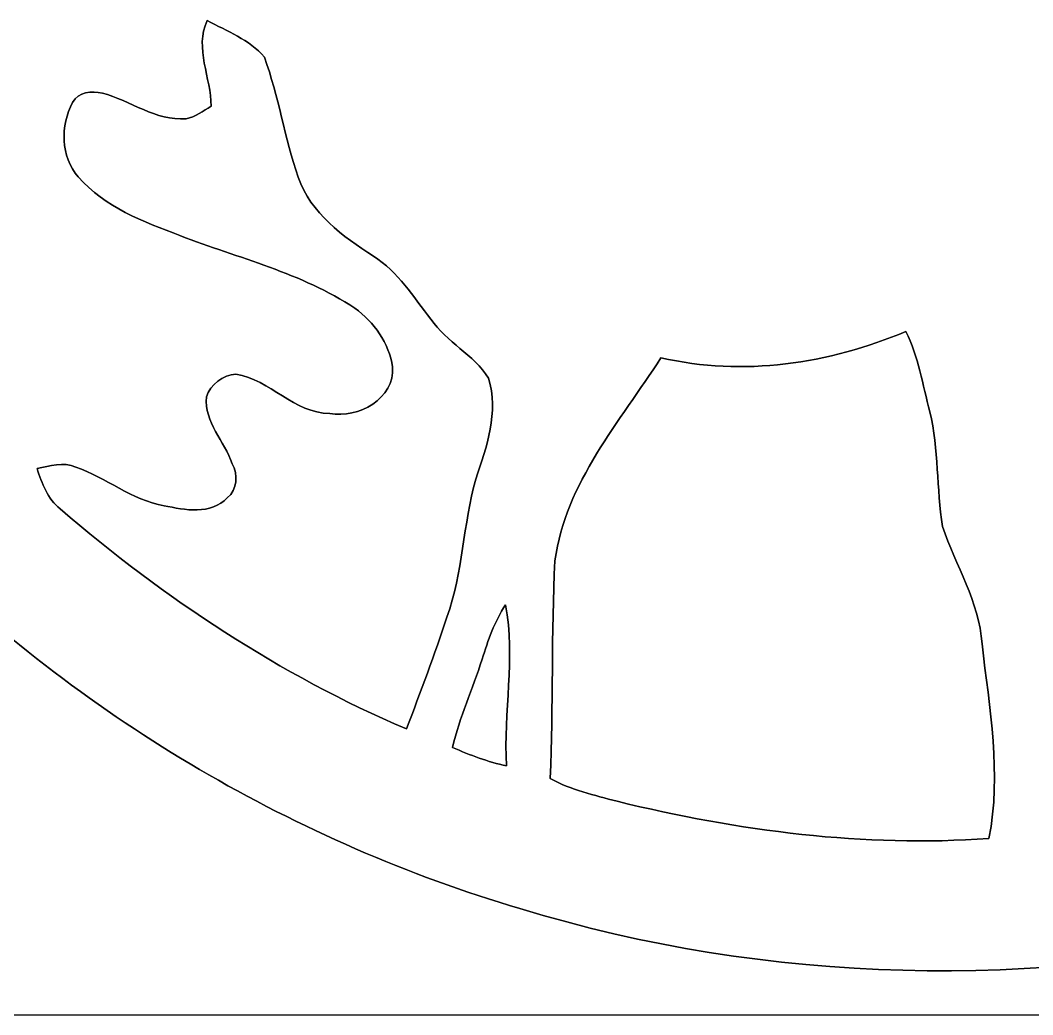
# Model space of a CAD drawing. Header units: centimetres. Extents: x -16.8 to 16.8, y -16.7 to 16.7.
# Drawn here: x -9.71 to 0.98, y -16.67 to -6.17 of the extents above; entities that cross this region are included whole.
import ezdxf

# ---------------------------------------------------------------- set-up
doc = ezdxf.new("R2010")
doc.units = ezdxf.units.CM
doc.header["$MEASUREMENT"] = 0
doc.layers.add('Layer 1', color=7, linetype='Continuous')

msp = doc.modelspace()

# ---------------------------------------------------------------- linework, layer by layer
at = {"layer": 'Layer 1', "color": 7}
for points, knots in [([(-16.77458, 16.66875), (-16.77458, 16.66875), (16.77458, 16.66875), (16.77458, 16.66875), (16.77458, 16.66875), (16.77458, 16.66875), (16.77458, -16.66875), (16.77458, -16.66875), (16.77458, -16.66875), (16.77458, -16.66875), (-16.77458, -16.66875), (-16.77458, -16.66875), (-16.77458, -16.66875), (-16.77458, -16.66875), (-16.77458, 16.66875), (-16.77458, 16.66875), (-16.77458, 16.66875), (-16.77458, 16.66875), (-16.77458, 16.66875), (-16.77458, 16.66875)], [0, 0, 0, 0, 0.16666667, 0.16666667, 0.16666667, 0.16666667, 0.33333333, 0.33333333, 0.33333333, 0.33333333, 0.5, 0.5, 0.5, 0.5, 0.66666667, 0.66666667, 0.66666667, 0.66666667, 1, 1, 1, 1]), ([(-2.13536, 14.97612), (-2.30717, 14.62969), (-2.31775, 14.23987), (-2.33892, 13.86276), (-2.33892, 13.86276), (-2.33645, 13.73752), (-2.56399, 13.81337), (-2.6102, 13.75128), (-2.6102, 13.75128), (-6.06531, 13.18683), (-9.29181, 11.37003), (-11.59933, 8.74148), (-11.59933, 8.74148), (-13.67543, 6.40256), (-14.99517, 3.3976), (-15.28057, 0.28081), (-15.28057, 0.28081), (-15.50211, -2.09268), (-15.13452, -4.51626), (-14.23952, -6.72465), (-14.23952, -6.72465), (-13.44471, -8.64658), (-12.25762, -10.40871), (-10.75196, -11.84557), (-10.75196, -11.84557), (-8.98349, -13.56254), (-6.79662, -14.84877), (-4.43195, -15.54762), (-4.43195, -15.54762), (-1.81222, -16.35125), (1.01882, -16.40417), (3.68265, -15.78257), (3.68265, -15.78257), (5.73193, -15.30667), (7.67715, -14.39545), (9.36272, -13.13886), (9.36272, -13.13886), (11.36403, -11.65789), (12.99774, -9.67987), (14.05502, -7.42456), (14.05502, -7.42456), (15.21883, -4.98757), (15.68662, -2.22215), (15.38323, 0.46179), (15.38323, 0.46179), (15.16909, 2.55235), (14.49599, 4.59564), (13.4239, 6.40327), (13.4239, 6.40327), (12.08828, 8.70303), (10.11343, 10.61403), (7.81438, 11.94153), (7.81438, 11.94153), (6.9656, 12.40966), (6.0833, 12.81818), (5.17031, 13.14415), (5.17031, 13.14415), (4.15925, 13.48881), (3.11326, 13.71459), (2.05846, 13.87616), (2.05846, 13.87616), (2.01718, 14.23564), (2.02847, 14.61876), (1.86373, 14.95143), (1.86373, 14.95143), (1.58044, 15.63793), (0.90452, 16.12829), (0.17427, 16.22954), (0.17427, 16.22954), (-0.76129, 16.37453), (-1.75578, 15.84642), (-2.13536, 14.97612)], [0, 0, 0, 0, 0.05263158, 0.05263158, 0.05263158, 0.05263158, 0.10526316, 0.10526316, 0.10526316, 0.10526316, 0.15789474, 0.15789474, 0.15789474, 0.15789474, 0.21052632, 0.21052632, 0.21052632, 0.21052632, 0.26315789, 0.26315789, 0.26315789, 0.26315789, 0.31578947, 0.31578947, 0.31578947, 0.31578947, 0.36842105, 0.36842105, 0.36842105, 0.36842105, 0.42105263, 0.42105263, 0.42105263, 0.42105263, 0.47368421, 0.47368421, 0.47368421, 0.47368421, 0.52631579, 0.52631579, 0.52631579, 0.52631579, 0.57894737, 0.57894737, 0.57894737, 0.57894737, 0.63157895, 0.63157895, 0.63157895, 0.63157895, 0.68421053, 0.68421053, 0.68421053, 0.68421053, 0.73684211, 0.73684211, 0.73684211, 0.73684211, 0.78947368, 0.78947368, 0.78947368, 0.78947368, 0.84210526, 0.84210526, 0.84210526, 0.84210526, 0.89473684, 0.89473684, 0.89473684, 0.89473684, 1, 1, 1, 1]), ([(-7.73501, -6.17396), (-7.52334, -6.28297), (-7.29051, -6.37469), (-7.12999, -6.55884), (-7.12999, -6.55884), (-6.97971, -6.9723), (-6.91621, -7.41292), (-6.77228, -7.82814), (-6.77228, -7.82814), (-6.64281, -8.2102), (-6.29991, -8.44973), (-5.97958, -8.6614), (-5.97958, -8.6614), (-5.71818, -8.82297), (-5.55872, -9.09038), (-5.3721, -9.32533), (-5.3721, -9.32533), (-5.20594, -9.56874), (-4.92301, -9.69857), (-4.76356, -9.94833), (-4.76356, -9.94833), (-4.65384, -10.30676), (-4.78402, -10.6747), (-4.89832, -11.01337), (-4.89832, -11.01337), (-5.03202, -11.49209), (-5.03484, -12.00044), (-5.20347, -12.47069), (-5.20347, -12.47069), (-5.334, -12.86827), (-5.48111, -13.26021), (-5.63069, -13.65144), (-5.63069, -13.65144), (-6.96419, -13.08206), (-8.18797, -12.27384), (-9.28476, -11.32946), (-9.28476, -11.32946), (-9.41846, -11.2208), (-9.47949, -11.05888), (-9.52959, -10.90083), (-9.52959, -10.90083), (-9.39518, -10.88143), (-9.25195, -10.82357), (-9.12178, -10.88813), (-9.12178, -10.88813), (-8.79863, -10.99608), (-8.53052, -11.23562), (-8.18938, -11.29489), (-8.18938, -11.29489), (-7.97101, -11.34039), (-7.69408, -11.39507), (-7.52158, -11.21022), (-7.52158, -11.21022), (-7.41363, -11.12661), (-7.40657, -10.96469), (-7.46901, -10.8518), (-7.46901, -10.8518), (-7.55262, -10.61226), (-7.76605, -10.41541), (-7.741, -10.14589), (-7.741, -10.14589), (-7.70361, -10.0136), (-7.56461, -9.91482), (-7.43056, -9.90706), (-7.43056, -9.90706), (-7.06755, -9.9635), (-6.81778, -10.32051), (-6.43855, -10.32051), (-6.43855, -10.32051), (-6.13939, -10.37978), (-5.75345, -10.16212), (-5.77603, -9.8298), (-5.77603, -9.8298), (-5.81343, -9.57933), (-5.97323, -9.35567), (-6.17573, -9.20962), (-6.17573, -9.20962), (-6.73594, -8.83673), (-7.40093, -8.68362), (-8.02146, -8.44303), (-8.02146, -8.44303), (-8.40811, -8.29592), (-8.81556, -8.14529), (-9.09461, -7.82426), (-9.09461, -7.82426), (-9.28264, -7.60906), (-9.28405, -7.28098), (-9.15423, -7.03721), (-9.15423, -7.03721), (-9.09567, -6.92679), (-8.95138, -6.91444), (-8.84026, -6.93879), (-8.84026, -6.93879), (-8.54146, -7.01675), (-8.27969, -7.23512), (-7.95655, -7.20972), (-7.95655, -7.20972), (-7.85813, -7.19138), (-7.77663, -7.12787), (-7.69197, -7.07849), (-7.69197, -7.07849), (-7.69161, -6.78039), (-7.87047, -6.46359), (-7.73501, -6.17396)], [0, 0, 0, 0, 0.03703704, 0.03703704, 0.03703704, 0.03703704, 0.07407407, 0.07407407, 0.07407407, 0.07407407, 0.11111111, 0.11111111, 0.11111111, 0.11111111, 0.14814815, 0.14814815, 0.14814815, 0.14814815, 0.18518519, 0.18518519, 0.18518519, 0.18518519, 0.22222222, 0.22222222, 0.22222222, 0.22222222, 0.25925926, 0.25925926, 0.25925926, 0.25925926, 0.2962963, 0.2962963, 0.2962963, 0.2962963, 0.33333333, 0.33333333, 0.33333333, 0.33333333, 0.37037037, 0.37037037, 0.37037037, 0.37037037, 0.40740741, 0.40740741, 0.40740741, 0.40740741, 0.44444444, 0.44444444, 0.44444444, 0.44444444, 0.48148148, 0.48148148, 0.48148148, 0.48148148, 0.51851852, 0.51851852, 0.51851852, 0.51851852, 0.55555556, 0.55555556, 0.55555556, 0.55555556, 0.59259259, 0.59259259, 0.59259259, 0.59259259, 0.62962963, 0.62962963, 0.62962963, 0.62962963, 0.66666667, 0.66666667, 0.66666667, 0.66666667, 0.7037037, 0.7037037, 0.7037037, 0.7037037, 0.74074074, 0.74074074, 0.74074074, 0.74074074, 0.77777778, 0.77777778, 0.77777778, 0.77777778, 0.81481481, 0.81481481, 0.81481481, 0.81481481, 0.85185185, 0.85185185, 0.85185185, 0.85185185, 0.88888889, 0.88888889, 0.88888889, 0.88888889, 0.92592593, 0.92592593, 0.92592593, 0.92592593, 1, 1, 1, 1]), ([(-2.94464, -9.73243), (-2.07751, -9.93352), (-1.16946, -9.7984), (-0.35807, -9.45409), (-0.35807, -9.45409), (-0.22719, -9.72079), (-0.18027, -10.01818), (-0.10583, -10.30358), (-0.10583, -10.30358), (-0.00917, -10.70046), (-0.03775, -11.11356), (0.02963, -11.51467), (0.02963, -11.51467), (0.16369, -11.92883), (0.41839, -12.30736), (0.44485, -12.75362), (0.44485, -12.75362), (0.52423, -13.43131), (0.65264, -14.12875), (0.51823, -14.80714), (0.51823, -14.80714), (-0.80081, -14.90451), (-2.12584, -14.72706), (-3.40678, -14.41556), (-3.40678, -14.41556), (-3.64666, -14.34924), (-3.89467, -14.29632), (-4.11445, -14.17567), (-4.11445, -14.17567), (-4.07705, -13.40944), (-4.10422, -12.64144), (-4.06259, -11.87556), (-4.06259, -11.87556), (-3.95217, -11.05288), (-3.37679, -10.408), (-2.94464, -9.73243)], [0, 0, 0, 0, 0.1, 0.1, 0.1, 0.1, 0.2, 0.2, 0.2, 0.2, 0.3, 0.3, 0.3, 0.3, 0.4, 0.4, 0.4, 0.4, 0.5, 0.5, 0.5, 0.5, 0.6, 0.6, 0.6, 0.6, 0.7, 0.7, 0.7, 0.7, 0.8, 0.8, 0.8, 0.8, 1, 1, 1, 1]), ([(-4.58505, -12.34123), (-4.47393, -12.90108), (-4.61257, -13.47505), (-4.57306, -14.04161), (-4.57306, -14.04161), (-4.77061, -13.99857), (-4.96006, -13.92837), (-5.14456, -13.84723), (-5.14456, -13.84723), (-5.07048, -13.52726), (-4.93148, -13.22811), (-4.83164, -12.91661), (-4.83164, -12.91661), (-4.77026, -12.71623), (-4.70112, -12.51656), (-4.58505, -12.34123)], [0, 0, 0, 0, 0.2, 0.2, 0.2, 0.2, 0.4, 0.4, 0.4, 0.4, 0.6, 0.6, 0.6, 0.6, 1, 1, 1, 1])]:
    msp.add_open_spline(points, degree=3, knots=knots, dxfattribs=at)
at = {"layer": 'Layer 1', "color": 251}
for points, knots in [([(-2.13536, 14.97612), (-1.75578, 15.84642), (-0.76129, 16.37453), (0.17427, 16.22954), (0.17427, 16.22954), (0.90452, 16.12829), (1.58044, 15.63793), (1.86373, 14.95143), (1.86373, 14.95143), (2.02847, 14.61876), (2.01718, 14.23564), (2.05846, 13.87616), (2.05846, 13.87616), (3.11326, 13.71459), (4.15925, 13.48881), (5.17031, 13.14415), (5.17031, 13.14415), (6.0833, 12.81818), (6.9656, 12.40966), (7.81438, 11.94153), (7.81438, 11.94153), (10.11343, 10.61403), (12.08828, 8.70303), (13.4239, 6.40327), (13.4239, 6.40327), (14.49599, 4.59564), (15.16909, 2.55235), (15.38323, 0.46179), (15.38323, 0.46179), (15.68662, -2.22215), (15.21883, -4.98757), (14.05502, -7.42456), (14.05502, -7.42456), (12.99774, -9.67987), (11.36403, -11.65789), (9.36272, -13.13886), (9.36272, -13.13886), (7.67715, -14.39545), (5.73193, -15.30667), (3.68265, -15.78257), (3.68265, -15.78257), (1.01882, -16.40417), (-1.81222, -16.35125), (-4.43195, -15.54762), (-4.43195, -15.54762), (-6.79662, -14.84877), (-8.98349, -13.56254), (-10.75196, -11.84557), (-10.75196, -11.84557), (-12.25762, -10.40871), (-13.44471, -8.64658), (-14.23952, -6.72465), (-14.23952, -6.72465), (-15.13452, -4.51626), (-15.50211, -2.09268), (-15.28057, 0.28081), (-15.28057, 0.28081), (-14.99517, 3.3976), (-13.67543, 6.40256), (-11.59933, 8.74148), (-11.59933, 8.74148), (-9.29181, 11.37003), (-6.06531, 13.18683), (-2.6102, 13.75128), (-2.6102, 13.75128), (-2.56399, 13.81337), (-2.33645, 13.73752), (-2.33892, 13.86276), (-2.33892, 13.86276), (-2.31775, 14.23987), (-2.30717, 14.62969), (-2.13536, 14.97612), (-2.13536, 14.97612), (-2.13536, 14.97612), (-2.13536, 14.97612), (-2.13536, 14.97612)], [0, 0, 0, 0, 0.05, 0.05, 0.05, 0.05, 0.1, 0.1, 0.1, 0.1, 0.15, 0.15, 0.15, 0.15, 0.2, 0.2, 0.2, 0.2, 0.25, 0.25, 0.25, 0.25, 0.3, 0.3, 0.3, 0.3, 0.35, 0.35, 0.35, 0.35, 0.4, 0.4, 0.4, 0.4, 0.45, 0.45, 0.45, 0.45, 0.5, 0.5, 0.5, 0.5, 0.55, 0.55, 0.55, 0.55, 0.6, 0.6, 0.6, 0.6, 0.65, 0.65, 0.65, 0.65, 0.7, 0.7, 0.7, 0.7, 0.75, 0.75, 0.75, 0.75, 0.8, 0.8, 0.8, 0.8, 0.85, 0.85, 0.85, 0.85, 0.9, 0.9, 0.9, 0.9, 1, 1, 1, 1]), ([(-7.73501, -6.17396), (-7.87047, -6.46359), (-7.69161, -6.78039), (-7.69197, -7.07849), (-7.69197, -7.07849), (-7.77663, -7.12787), (-7.85813, -7.19138), (-7.95655, -7.20972), (-7.95655, -7.20972), (-8.27969, -7.23512), (-8.54146, -7.01675), (-8.84026, -6.93879), (-8.84026, -6.93879), (-8.95138, -6.91444), (-9.09567, -6.92679), (-9.15423, -7.03721), (-9.15423, -7.03721), (-9.28405, -7.28098), (-9.28264, -7.60906), (-9.09461, -7.82426), (-9.09461, -7.82426), (-8.81556, -8.14529), (-8.40811, -8.29592), (-8.02146, -8.44303), (-8.02146, -8.44303), (-7.40093, -8.68362), (-6.73594, -8.83673), (-6.17573, -9.20962), (-6.17573, -9.20962), (-5.97323, -9.35567), (-5.81343, -9.57933), (-5.77603, -9.8298), (-5.77603, -9.8298), (-5.75345, -10.16212), (-6.13939, -10.37978), (-6.43855, -10.32051), (-6.43855, -10.32051), (-6.81778, -10.32051), (-7.06755, -9.9635), (-7.43056, -9.90706), (-7.43056, -9.90706), (-7.56461, -9.91482), (-7.70361, -10.0136), (-7.741, -10.14589), (-7.741, -10.14589), (-7.76605, -10.41541), (-7.55262, -10.61226), (-7.46901, -10.8518), (-7.46901, -10.8518), (-7.40657, -10.96469), (-7.41363, -11.12661), (-7.52158, -11.21022), (-7.52158, -11.21022), (-7.69408, -11.39507), (-7.97101, -11.34039), (-8.18938, -11.29489), (-8.18938, -11.29489), (-8.53052, -11.23562), (-8.79863, -10.99608), (-9.12178, -10.88813), (-9.12178, -10.88813), (-9.25195, -10.82357), (-9.39518, -10.88143), (-9.52959, -10.90083), (-9.52959, -10.90083), (-9.47949, -11.05888), (-9.41846, -11.2208), (-9.28476, -11.32946), (-9.28476, -11.32946), (-8.18797, -12.27384), (-6.96419, -13.08206), (-5.63069, -13.65144), (-5.63069, -13.65144), (-5.48111, -13.26021), (-5.334, -12.86827), (-5.20347, -12.47069), (-5.20347, -12.47069), (-5.03484, -12.00044), (-5.03202, -11.49209), (-4.89832, -11.01337), (-4.89832, -11.01337), (-4.78402, -10.6747), (-4.65384, -10.30676), (-4.76356, -9.94833), (-4.76356, -9.94833), (-4.92301, -9.69857), (-5.20594, -9.56874), (-5.3721, -9.32533), (-5.3721, -9.32533), (-5.55872, -9.09038), (-5.71818, -8.82297), (-5.97958, -8.6614), (-5.97958, -8.6614), (-6.29991, -8.44973), (-6.64281, -8.2102), (-6.77228, -7.82814), (-6.77228, -7.82814), (-6.91621, -7.41292), (-6.97971, -6.9723), (-7.12999, -6.55884), (-7.12999, -6.55884), (-7.29051, -6.37469), (-7.52334, -6.28297), (-7.73501, -6.17396), (-7.73501, -6.17396), (-7.73501, -6.17396), (-7.73501, -6.17396), (-7.73501, -6.17396)], [0, 0, 0, 0, 0.03571429, 0.03571429, 0.03571429, 0.03571429, 0.07142857, 0.07142857, 0.07142857, 0.07142857, 0.10714286, 0.10714286, 0.10714286, 0.10714286, 0.14285714, 0.14285714, 0.14285714, 0.14285714, 0.17857143, 0.17857143, 0.17857143, 0.17857143, 0.21428571, 0.21428571, 0.21428571, 0.21428571, 0.25, 0.25, 0.25, 0.25, 0.28571429, 0.28571429, 0.28571429, 0.28571429, 0.32142857, 0.32142857, 0.32142857, 0.32142857, 0.35714286, 0.35714286, 0.35714286, 0.35714286, 0.39285714, 0.39285714, 0.39285714, 0.39285714, 0.42857143, 0.42857143, 0.42857143, 0.42857143, 0.46428571, 0.46428571, 0.46428571, 0.46428571, 0.5, 0.5, 0.5, 0.5, 0.53571429, 0.53571429, 0.53571429, 0.53571429, 0.57142857, 0.57142857, 0.57142857, 0.57142857, 0.60714286, 0.60714286, 0.60714286, 0.60714286, 0.64285714, 0.64285714, 0.64285714, 0.64285714, 0.67857143, 0.67857143, 0.67857143, 0.67857143, 0.71428571, 0.71428571, 0.71428571, 0.71428571, 0.75, 0.75, 0.75, 0.75, 0.78571429, 0.78571429, 0.78571429, 0.78571429, 0.82142857, 0.82142857, 0.82142857, 0.82142857, 0.85714286, 0.85714286, 0.85714286, 0.85714286, 0.89285714, 0.89285714, 0.89285714, 0.89285714, 0.92857143, 0.92857143, 0.92857143, 0.92857143, 1, 1, 1, 1]), ([(-2.94464, -9.73243), (-3.37679, -10.408), (-3.95217, -11.05288), (-4.06259, -11.87556), (-4.06259, -11.87556), (-4.10422, -12.64144), (-4.07705, -13.40944), (-4.11445, -14.17567), (-4.11445, -14.17567), (-3.89467, -14.29632), (-3.64666, -14.34924), (-3.40678, -14.41556), (-3.40678, -14.41556), (-2.12584, -14.72706), (-0.80081, -14.90451), (0.51823, -14.80714), (0.51823, -14.80714), (0.65264, -14.12875), (0.52423, -13.43131), (0.44485, -12.75362), (0.44485, -12.75362), (0.41839, -12.30736), (0.16369, -11.92883), (0.02963, -11.51467), (0.02963, -11.51467), (-0.03775, -11.11356), (-0.00917, -10.70046), (-0.10583, -10.30358), (-0.10583, -10.30358), (-0.18027, -10.01818), (-0.22719, -9.72079), (-0.35807, -9.45409), (-0.35807, -9.45409), (-1.16946, -9.7984), (-2.07751, -9.93352), (-2.94464, -9.73243), (-2.94464, -9.73243), (-2.94464, -9.73243), (-2.94464, -9.73243), (-2.94464, -9.73243)], [0, 0, 0, 0, 0.09090909, 0.09090909, 0.09090909, 0.09090909, 0.18181818, 0.18181818, 0.18181818, 0.18181818, 0.27272727, 0.27272727, 0.27272727, 0.27272727, 0.36363636, 0.36363636, 0.36363636, 0.36363636, 0.45454545, 0.45454545, 0.45454545, 0.45454545, 0.54545455, 0.54545455, 0.54545455, 0.54545455, 0.63636364, 0.63636364, 0.63636364, 0.63636364, 0.72727273, 0.72727273, 0.72727273, 0.72727273, 0.81818182, 0.81818182, 0.81818182, 0.81818182, 1, 1, 1, 1]), ([(-4.58505, -12.34123), (-4.70112, -12.51656), (-4.77026, -12.71623), (-4.83164, -12.91661), (-4.83164, -12.91661), (-4.93148, -13.22811), (-5.07048, -13.52726), (-5.14456, -13.84723), (-5.14456, -13.84723), (-4.96006, -13.92837), (-4.77061, -13.99857), (-4.57306, -14.04161), (-4.57306, -14.04161), (-4.61257, -13.47505), (-4.47393, -12.90108), (-4.58505, -12.34123), (-4.58505, -12.34123), (-4.58505, -12.34123), (-4.58505, -12.34123), (-4.58505, -12.34123)], [0, 0, 0, 0, 0.16666667, 0.16666667, 0.16666667, 0.16666667, 0.33333333, 0.33333333, 0.33333333, 0.33333333, 0.5, 0.5, 0.5, 0.5, 0.66666667, 0.66666667, 0.66666667, 0.66666667, 1, 1, 1, 1])]:
    msp.add_open_spline(points, degree=3, knots=knots, dxfattribs=at)

doc.saveas('drawing.dxf')
